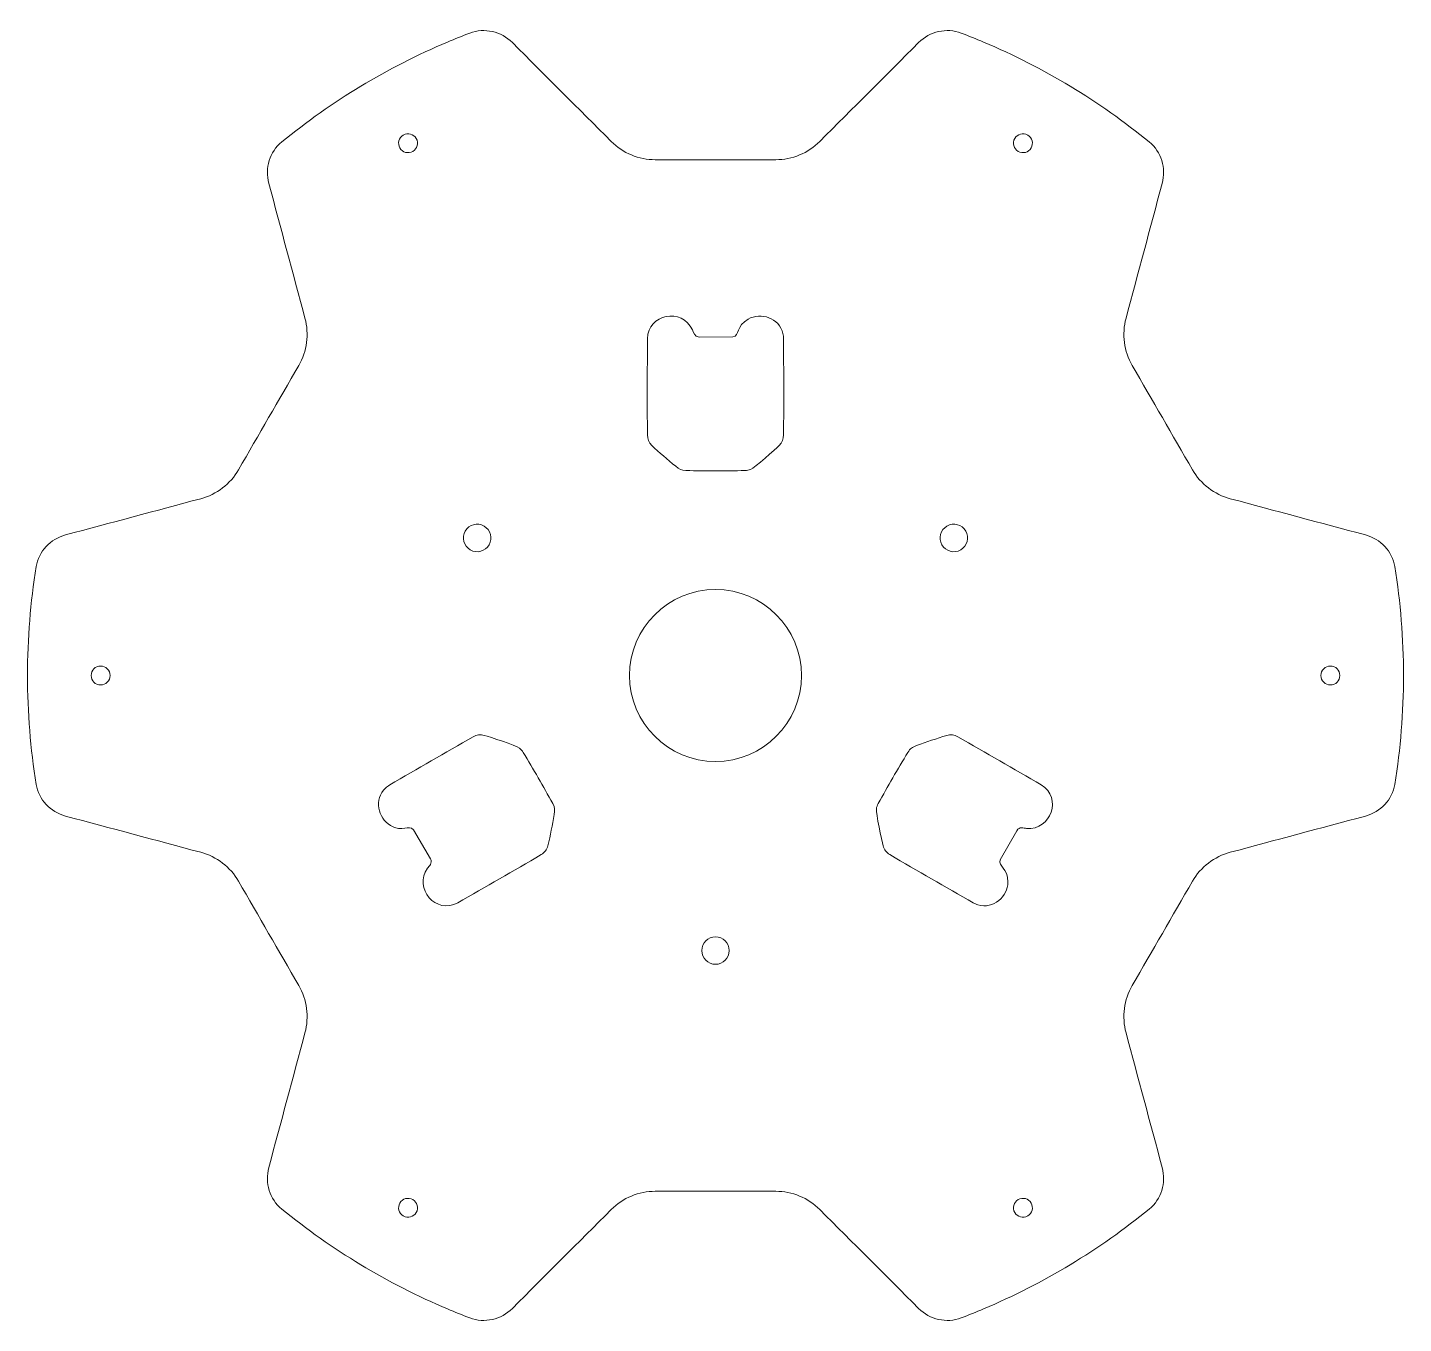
# Model space of a CAD drawing. Header units: millimetres. Extents: x -80 to 80, y -75 to 75.
import ezdxf

# ---------------------------------------------------------------- set-up
doc = ezdxf.new("R2010")
doc.units = ezdxf.units.MM
doc.header["$MEASUREMENT"] = 0
doc.layers.add('Layer 1', color=7, linetype='Continuous')

msp = doc.modelspace()

# ---------------------------------------------------------------- linework, layer by layer
at = {"layer": 'Layer 1', "color": 250, "lineweight": 15}
for points, knots in [([(51.8705, -57.2515), (50.469, -52.0222), (49.0678, -46.7926), (47.6666, -41.5635), (47.1695, -39.7081), (47.4299, -37.7308), (48.3904, -36.0673), (50.7236, -32.026), (53.0569, -27.9846), (55.3904, -23.9429), (56.3506, -22.2797), (57.9327, -21.0656), (59.7881, -20.5685), (65.0249, -19.1652), (70.2617, -17.7621), (75.4985, -16.359), (77.2753, -15.8829), (78.6346, -14.4536), (78.9218, -12.6691), (79.5864, -8.5405), (79.9286, -4.3106), (79.9288, -0.0058), (79.9287, 4.2988), (79.5862, 8.5293), (78.9214, 12.6583), (78.6344, 14.4429), (77.2754, 15.8723), (75.4981, 16.3485), (70.2614, 17.7514), (65.0248, 19.1548), (59.7878, 20.5579), (57.9326, 21.0551), (56.3506, 22.2691), (55.3903, 23.9323), (53.0568, 27.9741), (50.7235, 32.0155), (48.3902, 36.0569), (47.4298, 37.7203), (47.1696, 39.6975), (47.6667, 41.5527), (49.068, 46.7822), (50.4691, 52.0114), (51.8704, 57.2411), (52.3474, 59.0219), (51.7803, 60.9173), (50.3719, 62.0652), (44.5744, 66.7909), (38.088, 70.7184), (31.0849, 73.6833), (30.2305, 74.045), (29.3688, 74.3926), (28.4998, 74.7241), (26.7939, 75.3753), (24.8587, 74.9248), (23.551, 73.6173), (19.7175, 69.7835), (15.8837, 65.9497), (12.0498, 62.1161), (10.6918, 60.7579), (8.8494, 59.9947), (6.9288, 59.9947), (2.2622, 59.9947), (-2.4045, 59.9947), (-7.071, 59.9948), (-8.9921, 59.9947), (-10.8344, 60.7577), (-12.1924, 62.1161), (-16.0263, 65.9496), (-19.8599, 69.7835), (-23.6937, 73.6173), (-25.0013, 74.9246), (-26.9363, 75.3753), (-28.6423, 74.724), (-29.5113, 74.3923), (-30.3729, 74.0449), (-31.2274, 73.6832), (-38.2307, 70.7184), (-44.7168, 66.7908), (-50.5147, 62.0649), (-51.9226, 60.917), (-52.49, 59.0217), (-52.0129, 57.2411), (-50.6117, 52.0116), (-49.2105, 46.7825), (-47.8092, 41.5528), (-47.312, 39.6975), (-47.5724, 37.7206), (-48.5328, 36.0571), (-50.8661, 32.0157), (-53.1995, 27.9741), (-55.5328, 23.9328), (-56.4932, 22.2692), (-58.0751, 21.0553), (-59.9304, 20.5582), (-65.1673, 19.155), (-70.4042, 17.7518), (-75.6407, 16.3484), (-77.4177, 15.8725), (-78.777, 14.4432), (-79.064, 12.6585), (-79.7287, 8.5297), (-80.0714, 4.2996), (-80.0714, -0.0048), (-80.0714, -4.3094), (-79.7288, -8.54), (-79.064, -12.669), (-78.7769, -14.4535), (-77.4178, -15.8827), (-75.6406, -16.3588), (-70.404, -17.7622), (-65.1673, -19.1651), (-59.9304, -20.5686), (-58.0751, -21.0657), (-56.4931, -22.2793), (-55.5329, -23.943), (-53.1995, -27.9843), (-50.8663, -32.0257), (-48.5326, -36.0673), (-47.5725, -37.7308), (-47.312, -39.7077), (-47.8094, -41.5632), (-49.2106, -46.7925), (-50.6118, -52.0221), (-52.013, -57.2514), (-52.49, -59.0322), (-51.9227, -60.9276), (-50.5147, -62.0754), (-44.7169, -66.8012), (-38.2298, -70.7291), (-31.2262, -73.6944), (-30.3721, -74.0559), (-29.511, -74.4031), (-28.6425, -74.7347), (-26.9366, -75.386), (-25.0012, -74.9351), (-23.6939, -73.6275), (-19.8601, -69.7938), (-16.0264, -65.9603), (-12.1928, -62.1265), (-10.8345, -60.7685), (-8.9921, -60.0052), (-7.0714, -60.0053), (-2.4046, -60.005), (2.262, -60.005), (6.9285, -60.0051), (8.8492, -60.0052), (10.6918, -60.7683), (12.05, -62.1265), (15.8836, -65.9603), (19.7175, -69.7938), (23.5509, -73.6275), (24.8586, -74.9352), (26.7938, -75.3857), (28.4997, -74.7347), (29.3693, -74.4025), (30.2315, -74.055), (31.0865, -73.6931), (38.0888, -70.7286), (44.5748, -66.8013), (50.3722, -62.0755), (51.7802, -60.9279), (52.3474, -59.0325), (51.8705, -57.2515)], [0, 0, 0, 0, 0.01851852, 0.01851852, 0.01851852, 0.03703704, 0.03703704, 0.03703704, 0.05555556, 0.05555556, 0.05555556, 0.07407407, 0.07407407, 0.07407407, 0.09259259, 0.09259259, 0.09259259, 0.11111111, 0.11111111, 0.11111111, 0.12962963, 0.12962963, 0.12962963, 0.14814815, 0.14814815, 0.14814815, 0.16666667, 0.16666667, 0.16666667, 0.18518519, 0.18518519, 0.18518519, 0.2037037, 0.2037037, 0.2037037, 0.22222222, 0.22222222, 0.22222222, 0.24074074, 0.24074074, 0.24074074, 0.25925926, 0.25925926, 0.25925926, 0.27777778, 0.27777778, 0.27777778, 0.2962963, 0.2962963, 0.2962963, 0.31481481, 0.31481481, 0.31481481, 0.33333333, 0.33333333, 0.33333333, 0.35185185, 0.35185185, 0.35185185, 0.37037037, 0.37037037, 0.37037037, 0.38888889, 0.38888889, 0.38888889, 0.40740741, 0.40740741, 0.40740741, 0.42592593, 0.42592593, 0.42592593, 0.44444444, 0.44444444, 0.44444444, 0.46296296, 0.46296296, 0.46296296, 0.48148148, 0.48148148, 0.48148148, 0.5, 0.5, 0.5, 0.51851852, 0.51851852, 0.51851852, 0.53703704, 0.53703704, 0.53703704, 0.55555556, 0.55555556, 0.55555556, 0.57407407, 0.57407407, 0.57407407, 0.59259259, 0.59259259, 0.59259259, 0.61111111, 0.61111111, 0.61111111, 0.62962963, 0.62962963, 0.62962963, 0.64814815, 0.64814815, 0.64814815, 0.66666667, 0.66666667, 0.66666667, 0.68518519, 0.68518519, 0.68518519, 0.7037037, 0.7037037, 0.7037037, 0.72222222, 0.72222222, 0.72222222, 0.74074074, 0.74074074, 0.74074074, 0.75925926, 0.75925926, 0.75925926, 0.77777778, 0.77777778, 0.77777778, 0.7962963, 0.7962963, 0.7962963, 0.81481481, 0.81481481, 0.81481481, 0.83333333, 0.83333333, 0.83333333, 0.85185185, 0.85185185, 0.85185185, 0.87037037, 0.87037037, 0.87037037, 0.88888889, 0.88888889, 0.88888889, 0.90740741, 0.90740741, 0.90740741, 0.92592593, 0.92592593, 0.92592593, 0.94444444, 0.94444444, 0.94444444, 0.96296296, 0.96296296, 0.96296296, 0.98148148, 0.98148148, 0.98148148, 1, 1, 1, 1]), ([(-34.8688, 62.4655), (-35.1721, 62.9914), (-35.8456, 63.1717), (-36.3712, 62.8681), (-36.8968, 62.5647), (-37.0775, 61.8913), (-36.7739, 61.3657), (-36.4706, 60.8399), (-35.7967, 60.6594), (-35.2711, 60.9629), (-34.7456, 61.2664), (-34.565, 61.9398), (-34.8688, 62.4655)], [0, 0, 0, 0, 0.25, 0.25, 0.25, 0.5, 0.5, 0.5, 0.75, 0.75, 0.75, 1, 1, 1, 1]), ([(36.6314, 61.3658), (36.9348, 61.8913), (36.7546, 62.5647), (36.2287, 62.8683), (35.7029, 63.1718), (35.0296, 62.9912), (34.7262, 62.4657), (34.4226, 61.9399), (34.6028, 61.2664), (35.1286, 60.9629), (35.6545, 60.6593), (36.3278, 60.8399), (36.6314, 61.3658)], [0, 0, 0, 0, 0.25, 0.25, 0.25, 0.5, 0.5, 0.5, 0.75, 0.75, 0.75, 1, 1, 1, 1]), ([(7.7712, 39.767), (7.8162, 39.572), (7.8388, 39.3706), (7.8399, 39.1705), (7.8619, 35.4381), (7.8791, 31.7051), (7.8399, 27.973), (7.8352, 27.5157), (7.6758, 27.0869), (7.3407, 26.7689), (6.8897, 26.3409), (4.4995, 24.1588), (4.0145, 23.9575), (3.8092, 23.8724), (3.5822, 23.8355), (3.3599, 23.8318), (1.0728, 23.7934), (-1.2153, 23.7937), (-3.5024, 23.8318), (-4.0485, 23.8408), (-4.3093, 23.996), (-4.7029, 24.329), (-5.6446, 25.1249), (-6.5883, 25.9206), (-7.483, 26.7689), (-7.8185, 27.0869), (-7.9777, 27.5154), (-7.9824, 27.973), (-8.0216, 31.7051), (-8.0041, 35.4381), (-7.9824, 39.1705), (-7.9655, 42.0479), (-3.9533, 42.8221), (-2.7426, 40.1957), (-2.6254, 39.9414), (-2.5477, 39.365), (-1.9544, 39.3619), (-1.9544, 39.3619), (1.956, 39.3773), (1.956, 39.3773), (2.7446, 39.5427), (2.3102, 40.6626), (3.7346, 41.4571), (5.1936, 42.271), (7.339, 41.626), (7.7712, 39.767)], [0, 0, 0, 0, 0.06666667, 0.06666667, 0.06666667, 0.13333333, 0.13333333, 0.13333333, 0.2, 0.2, 0.2, 0.26666667, 0.26666667, 0.26666667, 0.33333333, 0.33333333, 0.33333333, 0.4, 0.4, 0.4, 0.46666667, 0.46666667, 0.46666667, 0.53333333, 0.53333333, 0.53333333, 0.6, 0.6, 0.6, 0.66666667, 0.66666667, 0.66666667, 0.73333333, 0.73333333, 0.73333333, 0.8, 0.8, 0.8, 0.86666667, 0.86666667, 0.86666667, 0.93333333, 0.93333333, 0.93333333, 1, 1, 1, 1]), ([(-28.5841, 14.6092), (-27.8194, 14.1677), (-26.8397, 14.4302), (-26.3983, 15.1947), (-25.9568, 15.9594), (-26.2193, 16.9391), (-26.984, 17.3806), (-27.7484, 17.8219), (-28.7281, 17.5594), (-29.1696, 16.7947), (-29.611, 16.0302), (-29.3485, 15.0505), (-28.5841, 14.6092)], [0, 0, 0, 0, 0.25, 0.25, 0.25, 0.5, 0.5, 0.5, 0.75, 0.75, 0.75, 1, 1, 1, 1]), ([(26.8417, 17.3803), (26.0769, 16.939), (25.8143, 15.9595), (26.2561, 15.1948), (26.6973, 14.4301), (27.6769, 14.1675), (28.4415, 14.6093), (29.2059, 15.0506), (29.4685, 16.0303), (29.0271, 16.7947), (28.5857, 17.5591), (27.6061, 17.8217), (26.8417, 17.3803)], [0, 0, 0, 0, 0.25, 0.25, 0.25, 0.5, 0.5, 0.5, 0.75, 0.75, 0.75, 1, 1, 1, 1]), ([(9.9289, -0.005), (9.9286, 5.5126), (5.4465, 9.995), (-0.0712, 9.9948), (-5.5891, 9.995), (-10.0711, 5.5127), (-10.0713, -0.0051), (-10.0713, -5.5232), (-5.589, -10.0053), (-0.0713, -10.005), (5.4466, -10.0053), (9.9286, -5.523), (9.9289, -0.005)], [0, 0, 0, 0, 0.25, 0.25, 0.25, 0.5, 0.5, 0.5, 0.75, 0.75, 0.75, 1, 1, 1, 1]), ([(-71.5713, 1.0948), (-72.1783, 1.0949), (-72.6711, 0.6017), (-72.6711, -0.0051), (-72.6712, -0.612), (-72.1783, -1.1052), (-71.5714, -1.1053), (-70.964, -1.1052), (-70.4712, -0.6121), (-70.4711, -0.0052), (-70.471, 0.6017), (-70.9644, 1.0948), (-71.5713, 1.0948)], [0, 0, 0, 0, 0.25, 0.25, 0.25, 0.5, 0.5, 0.5, 0.75, 0.75, 0.75, 1, 1, 1, 1]), ([(71.4289, -1.1052), (72.0358, -1.1053), (72.5287, -0.6121), (72.5287, -0.0053), (72.5288, 0.6017), (72.0359, 1.0948), (71.4288, 1.0946), (70.8219, 1.0946), (70.3288, 0.6017), (70.3286, -0.0051), (70.3285, -0.6121), (70.8218, -1.1054), (71.4289, -1.1052)], [0, 0, 0, 0, 0.25, 0.25, 0.25, 0.5, 0.5, 0.5, 0.75, 0.75, 0.75, 1, 1, 1, 1]), ([(-38.436, -13.0995), (-38.2897, -12.963), (-38.1265, -12.8427), (-37.9538, -12.7417), (-34.7325, -10.8565), (-31.5082, -8.975), (-28.2564, -7.143), (-27.8581, -6.9184), (-27.407, -6.842), (-26.9641, -6.9732), (-26.368, -7.1498), (-23.2831, -8.1287), (-22.8663, -8.4481), (-22.69, -8.5833), (-22.5444, -8.7615), (-22.4301, -8.9522), (-21.2533, -10.9137), (-20.1096, -12.8953), (-18.999, -14.8951), (-18.7337, -15.3725), (-18.7378, -15.6759), (-18.8293, -16.1833), (-19.0477, -17.3968), (-19.2649, -18.6119), (-19.5523, -19.8109), (-19.66, -20.2604), (-19.9514, -20.6126), (-20.3453, -20.8454), (-23.5578, -22.7455), (-26.7995, -24.5968), (-30.0427, -26.4442), (-32.543, -27.8683), (-35.2196, -24.7807), (-33.5504, -22.419), (-33.3888, -22.1903), (-32.9284, -21.8349), (-33.2224, -21.3195), (-33.2224, -21.3195), (-35.191, -17.9407), (-35.191, -17.9407), (-35.7284, -17.3404), (-36.4811, -18.2766), (-37.8814, -17.4403), (-39.3158, -16.5836), (-39.8299, -14.4032), (-38.436, -13.0995)], [0, 0, 0, 0, 0.06666667, 0.06666667, 0.06666667, 0.13333333, 0.13333333, 0.13333333, 0.2, 0.2, 0.2, 0.26666667, 0.26666667, 0.26666667, 0.33333333, 0.33333333, 0.33333333, 0.4, 0.4, 0.4, 0.46666667, 0.46666667, 0.46666667, 0.53333333, 0.53333333, 0.53333333, 0.6, 0.6, 0.6, 0.66666667, 0.66666667, 0.66666667, 0.73333333, 0.73333333, 0.73333333, 0.8, 0.8, 0.8, 0.86666667, 0.86666667, 0.86666667, 0.93333333, 0.93333333, 0.93333333, 1, 1, 1, 1]), ([(30.4513, -26.6828), (30.2599, -26.6243), (30.0742, -26.5432), (29.9003, -26.4441), (26.657, -24.5969), (23.4155, -22.7454), (20.203, -20.8453), (19.8093, -20.6127), (19.5176, -20.2602), (19.4098, -19.811), (19.2647, -19.2064), (18.57, -16.0454), (18.6382, -15.5247), (18.6672, -15.3044), (18.7486, -15.0893), (18.8567, -14.8949), (19.9669, -12.8951), (21.1112, -10.9137), (22.2878, -8.952), (22.5686, -8.4837), (22.8334, -8.3354), (23.3186, -8.161), (24.4788, -7.7434), (25.6396, -7.324), (26.8216, -6.9733), (27.2648, -6.8418), (27.7155, -6.9181), (28.1141, -7.1428), (31.3658, -8.9749), (34.59, -10.8566), (37.8115, -12.7416), (40.2949, -14.1949), (38.9593, -18.0567), (36.0794, -17.792), (35.8006, -17.7663), (35.2625, -17.5454), (34.9632, -18.0577), (34.9632, -18.0577), (33.0213, -21.4519), (33.0213, -21.4519), (32.7703, -22.2175), (33.9573, -22.4013), (33.9332, -24.0321), (33.9085, -25.7026), (32.2773, -27.2381), (30.4513, -26.6828)], [0, 0, 0, 0, 0.06666667, 0.06666667, 0.06666667, 0.13333333, 0.13333333, 0.13333333, 0.2, 0.2, 0.2, 0.26666667, 0.26666667, 0.26666667, 0.33333333, 0.33333333, 0.33333333, 0.4, 0.4, 0.4, 0.46666667, 0.46666667, 0.46666667, 0.53333333, 0.53333333, 0.53333333, 0.6, 0.6, 0.6, 0.66666667, 0.66666667, 0.66666667, 0.73333333, 0.73333333, 0.73333333, 0.8, 0.8, 0.8, 0.86666667, 0.86666667, 0.86666667, 0.93333333, 0.93333333, 0.93333333, 1, 1, 1, 1]), ([(1.5287, -32.0051), (1.5287, -31.1225), (0.8115, -30.4053), (-0.0711, -30.4053), (-0.9542, -30.405), (-1.6713, -31.1222), (-1.671, -32.0052), (-1.6712, -32.8882), (-0.9541, -33.6053), (-0.0712, -33.605), (0.8115, -33.6051), (1.5286, -32.8878), (1.5287, -32.0051)], [0, 0, 0, 0, 0.25, 0.25, 0.25, 0.5, 0.5, 0.5, 0.75, 0.75, 0.75, 1, 1, 1, 1]), ([(-36.7739, -61.3761), (-37.0772, -61.9015), (-36.8971, -62.575), (-36.3713, -62.8786), (-35.8454, -63.1822), (-35.1721, -63.0015), (-34.8687, -62.4761), (-34.5651, -61.9502), (-34.7455, -61.277), (-35.2713, -60.9734), (-35.7971, -60.6699), (-36.4703, -60.8503), (-36.7739, -61.3761)], [0, 0, 0, 0, 0.25, 0.25, 0.25, 0.5, 0.5, 0.5, 0.75, 0.75, 0.75, 1, 1, 1, 1]), ([(34.7259, -62.4761), (35.0297, -63.0018), (35.7033, -63.182), (36.2288, -62.8785), (36.7544, -62.5751), (36.935, -61.9016), (36.6315, -61.3761), (36.3279, -60.8505), (35.6542, -60.6697), (35.1287, -60.9732), (34.6032, -61.2768), (34.4229, -61.9503), (34.7259, -62.4761)], [0, 0, 0, 0, 0.25, 0.25, 0.25, 0.5, 0.5, 0.5, 0.75, 0.75, 0.75, 1, 1, 1, 1])]:
    msp.add_open_spline(points, degree=3, knots=knots, dxfattribs=at)

doc.saveas('drawing.dxf')
